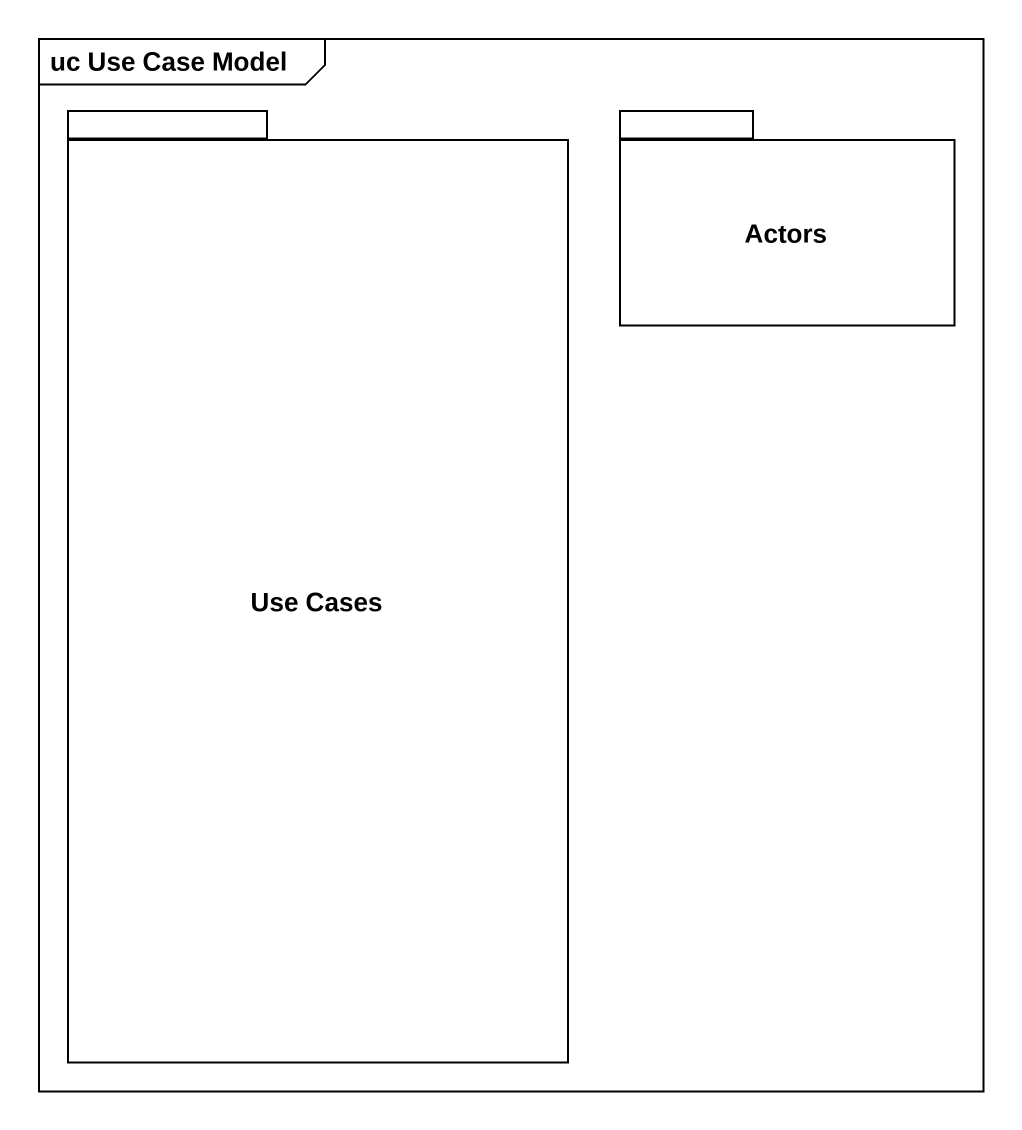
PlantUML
@startuml
mainframe uc Use Case Model
package "Use Cases" as Use_Cases {
}
package Actors {
}
@enduml
